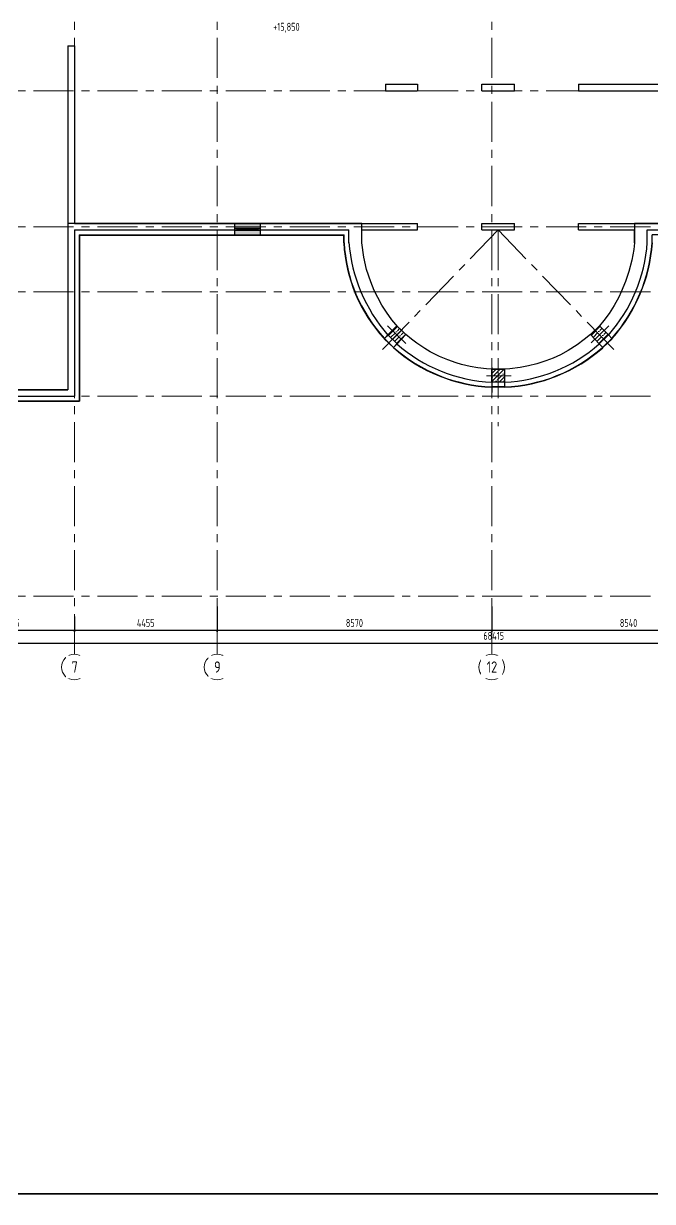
# Model space of a CAD drawing. Header units: millimetres. Extents: x -185251 to 7892985, y -102157 to 319855.
# Drawn here: x -149430 to -129806, y 260220 to 297006 of the extents above; entities that cross this region are included whole.
import ezdxf
from ezdxf import colors
from ezdxf.entities.mleader import LeaderData, LeaderLine
from ezdxf.math import Vec2, Vec3

# ---------------------------------------------------------------- set-up
doc = ezdxf.new("R2010")
doc.units = ezdxf.units.MM
doc.header["$LTSCALE"] = 10
doc.linetypes.add('CENTER', pattern=[2, 1.25, -0.25, 0.25, -0.25])
for name, color, linetype, lineweight in [('013', 7, 'Continuous', 13), ('АР_Оси', 142, 'Continuous', 9), ('АР_Оси размеры', 142, 'Continuous', 9), ('АР_Сущ Несущая стена', 202, 'Continuous', 30), ('АР_Штриховка монолит', 250, 'Continuous', 9)]:
    doc.layers.add(name, color=color, linetype=linetype, lineweight=lineweight)
doc.layers.add('Архитектура', color=251, linetype='Continuous')
doc.layers.get('0').off()
doc.layers.get('0').freeze()
doc.styles.add('GOST', font='isocpeur.ttf')
doc.styles.add('ISOCPEUR', font='isocpeur.ttf', dxfattribs={"width": 0.7})
doc.styles.add('ГОСТ 2.304', font='isocpeur.ttf', dxfattribs={"width": 0.7})
doc.dimstyles.new('СПДС', dxfattribs={"dimscale": 100, "dimtxt": 2.5, "dimasz": 0.5, "dimexe": 0.5, "dimexo": 1, "dimgap": 1, "dimtad": 1, "dimdec": 0, "dimrnd": 5, "dimtxsty": 'ГОСТ 2.304', "dimblk": 'OBLIQUE', "dimcen": 2.5, "dimdle": 0.5, "dimadec": 0, "dimazin": 2, "dimtfac": 0.75, "dimtdec": 0, "dimtmove": 1, "dimatfit": 3, "dimfxl": 1, "dimtolj": 1, "dimarcsym": 1})

# ---------------------------------------------------------------- blocks, each defined once
blk = doc.blocks.new('_Oblique')
at = {"color": 0, "linetype": 'ByBlock', "lineweight": -2}
blk.add_line((-0.5, -0.5), (0.5, 0.5), dxfattribs=at)
blk = doc.blocks.new('*D401')
at = {"layer": 'Defpoints', "color": 0, "ltscale": 100, "transparency": 16777216}
for p in [(-151801, 278884), (-147846, 278584), (-147846, 278061)]:
    blk.add_point(p, dxfattribs=at)
at = {"layer": 'АР_Оси размеры', "color": 0, "lineweight": -2, "ltscale": 100, "transparency": 16777216}
for p, q in [((-151801, 278784), (-151801, 278011)), ((-147846, 278484), (-147846, 278011)), ((-151851, 278061), (-147796, 278061))]:
    blk.add_line(p, q, dxfattribs=at)
at = {"layer": 'АР_Оси размеры', "color": 0, "lineweight": -2, "ltscale": 100, "transparency": 16777216, "xscale": 50, "yscale": 50, "zscale": 50, "rotation": 180}
blk.add_blockref('_Oblique', (-151801, 278061), dxfattribs=at)
at = {"layer": 'АР_Оси размеры', "color": 0, "lineweight": -2, "ltscale": 100, "transparency": 16777216, "xscale": 50, "yscale": 50, "zscale": 50}
blk.add_blockref('_Oblique', (-147846, 278061), dxfattribs=at)
at = {"layer": 'АР_Оси размеры', "color": 0, "ltscale": 100, "transparency": 16777216, "insert": (-149824, 278286), "char_height": 250, "attachment_point": 5, "style": 'ГОСТ 2.304'}
blk.add_mtext('\\A1;3955', dxfattribs=at)
blk = doc.blocks.new('*D402')
at = {"layer": 'Defpoints', "color": 0, "ltscale": 100, "transparency": 16777216}
for p in [(-143391, 278902), (-147846, 278584), (-143391, 278061)]:
    blk.add_point(p, dxfattribs=at)
at = {"layer": 'АР_Оси размеры', "color": 0, "lineweight": -2, "ltscale": 100, "transparency": 16777216}
for p, q in [((-147846, 278484), (-147846, 278011)), ((-143391, 278802), (-143391, 278011)), ((-147896, 278061), (-143341, 278061))]:
    blk.add_line(p, q, dxfattribs=at)
at = {"layer": 'АР_Оси размеры', "color": 0, "lineweight": -2, "ltscale": 100, "transparency": 16777216, "xscale": 50, "yscale": 50, "zscale": 50, "rotation": 180}
blk.add_blockref('_Oblique', (-147846, 278061), dxfattribs=at)
at = {"layer": 'АР_Оси размеры', "color": 0, "lineweight": -2, "ltscale": 100, "transparency": 16777216, "xscale": 50, "yscale": 50, "zscale": 50}
blk.add_blockref('_Oblique', (-143391, 278061), dxfattribs=at)
at = {"layer": 'АР_Оси размеры', "color": 0, "ltscale": 100, "transparency": 16777216, "insert": (-145619, 278286), "char_height": 250, "attachment_point": 5, "style": 'ГОСТ 2.304'}
blk.add_mtext('\\A1;4455', dxfattribs=at)
blk = doc.blocks.new('*D403')
at = {"layer": 'Defpoints', "color": 0, "ltscale": 100, "transparency": 16777216}
for p in [(-143391, 278902), (-134821, 278902), (-134821, 278061)]:
    blk.add_point(p, dxfattribs=at)
at = {"layer": 'АР_Оси размеры', "color": 0, "lineweight": -2, "ltscale": 100, "transparency": 16777216}
for p, q in [((-143391, 278802), (-143391, 278011)), ((-134821, 278802), (-134821, 278011)), ((-143441, 278061), (-134771, 278061))]:
    blk.add_line(p, q, dxfattribs=at)
at = {"layer": 'АР_Оси размеры', "color": 0, "lineweight": -2, "ltscale": 100, "transparency": 16777216, "xscale": 50, "yscale": 50, "zscale": 50, "rotation": 180}
blk.add_blockref('_Oblique', (-143391, 278061), dxfattribs=at)
at = {"layer": 'АР_Оси размеры', "color": 0, "lineweight": -2, "ltscale": 100, "transparency": 16777216, "xscale": 50, "yscale": 50, "zscale": 50}
blk.add_blockref('_Oblique', (-134821, 278061), dxfattribs=at)
at = {"layer": 'АР_Оси размеры', "color": 0, "ltscale": 100, "transparency": 16777216, "insert": (-139106, 278286), "char_height": 250, "attachment_point": 5, "style": 'ГОСТ 2.304'}
blk.add_mtext('\\A1;8570', dxfattribs=at)
blk = doc.blocks.new('*D404')
at = {"layer": 'Defpoints', "color": 0, "ltscale": 100, "transparency": 16777216}
for p in [(-134821, 278902), (-126281, 278635), (-126281, 278061)]:
    blk.add_point(p, dxfattribs=at)
at = {"layer": 'АР_Оси размеры', "color": 0, "lineweight": -2, "ltscale": 100, "transparency": 16777216}
for p, q in [((-134821, 278802), (-134821, 278011)), ((-126281, 278535), (-126281, 278011)), ((-134871, 278061), (-126231, 278061))]:
    blk.add_line(p, q, dxfattribs=at)
at = {"layer": 'АР_Оси размеры', "color": 0, "lineweight": -2, "ltscale": 100, "transparency": 16777216, "xscale": 50, "yscale": 50, "zscale": 50, "rotation": 180}
blk.add_blockref('_Oblique', (-134821, 278061), dxfattribs=at)
at = {"layer": 'АР_Оси размеры', "color": 0, "lineweight": -2, "ltscale": 100, "transparency": 16777216, "xscale": 50, "yscale": 50, "zscale": 50}
blk.add_blockref('_Oblique', (-126281, 278061), dxfattribs=at)
at = {"layer": 'АР_Оси размеры', "color": 0, "ltscale": 100, "transparency": 16777216, "insert": (-130551, 278286), "char_height": 250, "attachment_point": 5, "style": 'ГОСТ 2.304'}
blk.add_mtext('\\A1;8540', dxfattribs=at)
blk = doc.blocks.new('*D410')
at = {"layer": 'Defpoints', "color": 0, "ltscale": 100, "transparency": 16777216}
for p in [(-100551, 277659), (-168966, 277333), (-100551, 277333)]:
    blk.add_point(p, dxfattribs=at)
at = {"layer": 'АР_Оси размеры', "color": 0, "lineweight": -2, "ltscale": 100, "transparency": 16777216}
for p, q in [((-169016, 277659), (-100501, 277659)), ((-168966, 277433), (-168966, 277709)), ((-100551, 277433), (-100551, 277709))]:
    blk.add_line(p, q, dxfattribs=at)
at = {"layer": 'АР_Оси размеры', "color": 0, "lineweight": -2, "ltscale": 100, "transparency": 16777216, "xscale": 50, "yscale": 50, "zscale": 50, "rotation": 180}
blk.add_blockref('_Oblique', (-168966, 277659), dxfattribs=at)
at = {"layer": 'АР_Оси размеры', "color": 0, "lineweight": -2, "ltscale": 100, "transparency": 16777216, "xscale": 50, "yscale": 50, "zscale": 50}
blk.add_blockref('_Oblique', (-100551, 277659), dxfattribs=at)
at = {"layer": 'АР_Оси размеры', "color": 0, "ltscale": 100, "transparency": 16777216, "insert": (-134759, 277884), "char_height": 250, "attachment_point": 5, "style": 'ГОСТ 2.304'}
blk.add_mtext('\\A1;68415', dxfattribs=at)
blk = doc.blocks.new('_DOTSMALL')
at = {"color": 0, "linetype": 'ByBlock', "const_width": 0.5}
blk.add_lwpolyline([(-0.0625, 0, 1), (0.0625, 0, 1)], format="xyb", close=True, dxfattribs=at)
blk = doc.blocks.new('A$C81a96c4f')
at = {"layer": 'АР_Штриховка монолит', "ltscale": 100}
h = blk.add_hatch(dxfattribs=at)
h.set_pattern_fill('ANSI35', color=256, scale=700)
h.set_pattern_definition([(45, (-977645.9, 95082.39), (-123.743687, 123.743687), []), (45, (-977522.15, 95082.39), (-123.743687, 123.743687), [218.75, -43.75, 0, -43.75])])
h.paths.add_polyline_path([(-3166, -2990), (-3443, -3278), (-3156, -3556), (-2878, -3268)])
h = blk.add_hatch(dxfattribs=at)
h.set_pattern_fill('ANSI35', color=256, scale=700)
h.set_pattern_definition([(45, (-971324.91, 95091.84), (-123.743687, 123.743687), []), (45, (-971201.17, 95091.84), (-123.743687, 123.743687), [218.75, -43.75, 0, -43.75])])
h.paths.add_polyline_path([(3166, -2990), (2878, -3268), (3156, -3556), (3443, -3278)])
h = blk.add_hatch(dxfattribs=at)
h.set_pattern_fill('ANSI35', color=256, scale=700)
h.set_pattern_definition([(45, (177458.83, -66645.68), (-123.74369, 123.74369), []), (45, (177582.58, -66645.68), (-123.74369, 123.74369), [218.75, -43.75, 0, -43.75])])
h.paths.add_polyline_path([(200, -4350), (-200, -4350), (-200, -4750), (200, -4750)])
at = {"layer": 'АР_Сущ Несущая стена', "ltscale": 100}
for points in [[(-2878, -3268), (-3166, -2990), (-3443, -3278), (-3156, -3556)], [(2878, -3268), (3166, -2990), (3443, -3278), (3156, -3556)], [(-200, -4350), (200, -4350), (200, -4750), (-200, -4750)]]:
    blk.add_lwpolyline(points, close=True, dxfattribs=at)
blk = doc.blocks.new('*U258')
at = {"true_color": 0xffffff}
h = blk.add_hatch(color=7, dxfattribs=at)
h.dxf.hatch_style = 1
h.paths.add_polyline_path([(-800, -140), (0, -140), (0, 220), (-800, 220)])
at = {"lineweight": 30}
for p, q in [((-800, -140), (-800, 220)), ((0, -140), (0, 220))]:
    blk.add_line(p, q, dxfattribs=at)
for p, q in [((0, 220), (-800, 220)), ((-800, 70), (0, 70)), ((-800, 0), (0, 0)), ((-730, 0), (-730, 70)), ((-730, 35), (-70, 35)), ((-70, 0), (-70, 70)), ((-800, -140), (0, -140)), ((-800, -140), (-800, -140)), ((-800, -140), (-800, -140)), ((0, -140), (0, -140)), ((0, -140), (0, -140))]:
    blk.add_line(p, q)
blk = doc.blocks.new('*D521')
at = {"layer": 'Defpoints', "color": 0, "ltscale": 100, "transparency": 16777216}
for p in [(-151801, 278884), (-147846, 278584), (-147846, 278061)]:
    blk.add_point(p, dxfattribs=at)
at = {"layer": 'АР_Оси размеры', "color": 0, "lineweight": -2, "ltscale": 100, "transparency": 16777216}
for p, q in [((-151801, 278784), (-151801, 278011)), ((-147846, 278484), (-147846, 278011)), ((-151851, 278061), (-147796, 278061))]:
    blk.add_line(p, q, dxfattribs=at)
at = {"layer": 'АР_Оси размеры', "color": 0, "lineweight": -2, "ltscale": 100, "transparency": 16777216, "xscale": 50, "yscale": 50, "zscale": 50, "rotation": 180}
blk.add_blockref('_Oblique', (-151801, 278061), dxfattribs=at)
at = {"layer": 'АР_Оси размеры', "color": 0, "lineweight": -2, "ltscale": 100, "transparency": 16777216, "xscale": 50, "yscale": 50, "zscale": 50}
blk.add_blockref('_Oblique', (-147846, 278061), dxfattribs=at)
at = {"layer": 'АР_Оси размеры', "color": 0, "ltscale": 100, "transparency": 16777216, "insert": (-149824, 278286), "char_height": 250, "attachment_point": 5, "style": 'ГОСТ 2.304'}
blk.add_mtext('\\A1;3955', dxfattribs=at)
blk = doc.blocks.new('*D522')
at = {"layer": 'Defpoints', "color": 0, "ltscale": 100, "transparency": 16777216}
for p in [(-143391, 278902), (-147846, 278584), (-143391, 278061)]:
    blk.add_point(p, dxfattribs=at)
at = {"layer": 'АР_Оси размеры', "color": 0, "lineweight": -2, "ltscale": 100, "transparency": 16777216}
for p, q in [((-147846, 278484), (-147846, 278011)), ((-143391, 278802), (-143391, 278011)), ((-147896, 278061), (-143341, 278061))]:
    blk.add_line(p, q, dxfattribs=at)
at = {"layer": 'АР_Оси размеры', "color": 0, "lineweight": -2, "ltscale": 100, "transparency": 16777216, "xscale": 50, "yscale": 50, "zscale": 50, "rotation": 180}
blk.add_blockref('_Oblique', (-147846, 278061), dxfattribs=at)
at = {"layer": 'АР_Оси размеры', "color": 0, "lineweight": -2, "ltscale": 100, "transparency": 16777216, "xscale": 50, "yscale": 50, "zscale": 50}
blk.add_blockref('_Oblique', (-143391, 278061), dxfattribs=at)
at = {"layer": 'АР_Оси размеры', "color": 0, "ltscale": 100, "transparency": 16777216, "insert": (-145619, 278286), "char_height": 250, "attachment_point": 5, "style": 'ГОСТ 2.304'}
blk.add_mtext('\\A1;4455', dxfattribs=at)
blk = doc.blocks.new('*D523')
at = {"layer": 'Defpoints', "color": 0, "ltscale": 100, "transparency": 16777216}
for p in [(-143391, 278902), (-134821, 278902), (-134821, 278061)]:
    blk.add_point(p, dxfattribs=at)
at = {"layer": 'АР_Оси размеры', "color": 0, "lineweight": -2, "ltscale": 100, "transparency": 16777216}
for p, q in [((-143391, 278802), (-143391, 278011)), ((-134821, 278802), (-134821, 278011)), ((-143441, 278061), (-134771, 278061))]:
    blk.add_line(p, q, dxfattribs=at)
at = {"layer": 'АР_Оси размеры', "color": 0, "lineweight": -2, "ltscale": 100, "transparency": 16777216, "xscale": 50, "yscale": 50, "zscale": 50, "rotation": 180}
blk.add_blockref('_Oblique', (-143391, 278061), dxfattribs=at)
at = {"layer": 'АР_Оси размеры', "color": 0, "lineweight": -2, "ltscale": 100, "transparency": 16777216, "xscale": 50, "yscale": 50, "zscale": 50}
blk.add_blockref('_Oblique', (-134821, 278061), dxfattribs=at)
at = {"layer": 'АР_Оси размеры', "color": 0, "ltscale": 100, "transparency": 16777216, "insert": (-139106, 278286), "char_height": 250, "attachment_point": 5, "style": 'ГОСТ 2.304'}
blk.add_mtext('\\A1;8570', dxfattribs=at)
blk = doc.blocks.new('*D524')
at = {"layer": 'Defpoints', "color": 0, "ltscale": 100, "transparency": 16777216}
for p in [(-134821, 278902), (-126281, 278635), (-126281, 278061)]:
    blk.add_point(p, dxfattribs=at)
at = {"layer": 'АР_Оси размеры', "color": 0, "lineweight": -2, "ltscale": 100, "transparency": 16777216}
for p, q in [((-134821, 278802), (-134821, 278011)), ((-126281, 278535), (-126281, 278011)), ((-134871, 278061), (-126231, 278061))]:
    blk.add_line(p, q, dxfattribs=at)
at = {"layer": 'АР_Оси размеры', "color": 0, "lineweight": -2, "ltscale": 100, "transparency": 16777216, "xscale": 50, "yscale": 50, "zscale": 50, "rotation": 180}
blk.add_blockref('_Oblique', (-134821, 278061), dxfattribs=at)
at = {"layer": 'АР_Оси размеры', "color": 0, "lineweight": -2, "ltscale": 100, "transparency": 16777216, "xscale": 50, "yscale": 50, "zscale": 50}
blk.add_blockref('_Oblique', (-126281, 278061), dxfattribs=at)
at = {"layer": 'АР_Оси размеры', "color": 0, "ltscale": 100, "transparency": 16777216, "insert": (-130551, 278286), "char_height": 250, "attachment_point": 5, "style": 'ГОСТ 2.304'}
blk.add_mtext('\\A1;8540', dxfattribs=at)
blk = doc.blocks.new('*D413')
at = {"layer": 'Defpoints', "color": 0, "ltscale": 100, "transparency": 16777216}
for p in [(-100551, 277659), (-168966, 277333), (-100551, 277333)]:
    blk.add_point(p, dxfattribs=at)
at = {"layer": 'АР_Оси размеры', "color": 0, "lineweight": -2, "ltscale": 100, "transparency": 16777216}
for p, q in [((-169016, 277659), (-100501, 277659)), ((-168966, 277433), (-168966, 277709)), ((-100551, 277433), (-100551, 277709))]:
    blk.add_line(p, q, dxfattribs=at)
at = {"layer": 'АР_Оси размеры', "color": 0, "lineweight": -2, "ltscale": 100, "transparency": 16777216, "xscale": 50, "yscale": 50, "zscale": 50, "rotation": 180}
blk.add_blockref('_Oblique', (-168966, 277659), dxfattribs=at)
at = {"layer": 'АР_Оси размеры', "color": 0, "lineweight": -2, "ltscale": 100, "transparency": 16777216, "xscale": 50, "yscale": 50, "zscale": 50}
blk.add_blockref('_Oblique', (-100551, 277659), dxfattribs=at)
at = {"layer": 'АР_Оси размеры', "color": 0, "ltscale": 100, "transparency": 16777216, "insert": (-134759, 277884), "char_height": 250, "attachment_point": 5, "style": 'ГОСТ 2.304'}
blk.add_mtext('\\A1;68415', dxfattribs=at)
blk = doc.blocks.new('*U537')
at = {"color": 137, "lineweight": 35, "ltscale": 10}
blk.add_line((8.04, 5), (836, 5), dxfattribs=at)
at = {"color": 44, "lineweight": 13, "style": 'GOST', "oblique": 10, "width": 0.8}
for tag in ['ФОРМАТВЕРТ', 'ФОРМАТГОРИЗ']:
    blk.add_attdef(tag, (789.98, 1.6), '', height=2, dxfattribs=at)

msp = doc.modelspace()

# ---------------------------------------------------------------- linework, layer by layer
at = {"layer": 'АР_Оси', "linetype": 'CENTER', "ltscale": 100}
for p, q in [((-147846, 277308), (-147846, 311615.5)), ((-143391, 277308), (-143391, 311615.5)), ((-134821, 277308), (-134821, 311615.5)), ((-173120, 294909.3), (-97932.6, 294909.3)), ((-173120, 290659.3), (-97932.6, 290659.3)), ((-134621, 290559.3), (-138226.3, 286825.9)), ((-134621, 290559.3), (-134621, 284427.2)), ((-134621, 290559.3), (-131015.7, 286825.9)), ((-173120, 288629.3), (-97932.6, 288629.3)), ((-138073.8, 287568.3), (-137520.2, 287033.7)), ((-138058.5, 287553.6), (-137504.9, 287019)), ((-131168.3, 287568.3), (-131721.9, 287033.7)), ((-131168.3, 287568.3), (-131721.9, 287033.7)), ((-134215, 286009.3), (-134984.6, 286009.3)), ((-134215, 286009.3), (-134984.6, 286009.3)), ((-173120, 285369.3), (-97932.6, 285369.3)), ((-173120, 279119.3), (-97932.6, 279119.3))]:
    msp.add_line(p, q, dxfattribs=at)
at = {"layer": 'АР_Оси', "ltscale": 0.5}
for centre in [(-147846, 276908), (-143391, 276908), (-134821, 276908)]:
    msp.add_circle(centre, 400, dxfattribs=at)
at = {"layer": 'Архитектура', "lineweight": 25, "transparency": 33554684}
for p, q in [((-148046, 296309.3), (-148046, 285569.3)), ((-148046, 296309.3), (-147846, 296309.3)), ((-147846, 296309.3), (-147846, 294909.3)), ((-138136, 295109.3), (-137134, 295109.3)), ((-138136, 295109.3), (-138136, 294909.3)), ((-137134, 295109.3), (-137134, 294909.3)), ((-135133, 295109.3), (-134114, 295109.3)), ((-135133, 294909.3), (-135133, 295109.3)), ((-134114, 294909.3), (-134114, 295109.3)), ((-132114, 295109.3), (-121231, 295109.3)), ((-132114, 295109.3), (-132114, 294909.3)), ((-147846, 294909.3), (-147846, 290759.3)), ((-138136, 294909.3), (-137134, 294909.3)), ((-135133, 294909.3), (-134114, 294909.3)), ((-132114, 294909.4), (-121431, 294909.3)), ((-147846, 290759.3), (-137133, 290759.3)), ((-137133, 290559.3), (-137133, 290759.3)), ((-135133, 290759.3), (-134114, 290759.3)), ((-135133, 290559.3), (-135133, 290759.3)), ((-134114, 290559.3), (-134114, 290759.3)), ((-132114, 290759.3), (-121431, 290759.3)), ((-132114, 290559.3), (-132114, 290759.3)), ((-147846, 290559.3), (-139278.6, 290559.3)), ((-147846, 290559.3), (-147846, 285369.3)), ((-147696, 290409.3), (-139428.6, 290409.3)), ((-147696, 290409.3), (-147696, 285219.3)), ((-147686, 290399.3), (-139438.6, 290399.3)), ((-147686, 290399.3), (-147686, 285209.3)), ((-138876.4, 290559.3), (-137133, 290559.3)), ((-135133, 290559.3), (-134114, 290559.3)), ((-132114, 290559.3), (-130366.3, 290559.3)), ((-129966.3, 290559.3), (-121431, 290559.3)), ((-121581, 290409.3), (-129816.3, 290409.3)), ((-138177.2, 287164.7), (-138066, 287279.8)), ((-137778.3, 287001.9), (-137889.4, 286886.8)), ((-151801, 285569.3), (-148046, 285569.3)), ((-134821, 285807.1), (-134821, 285647.1)), ((-155966, 285369.3), (-147846, 285369.3)), ((-155816, 285219.3), (-147696, 285219.3)), ((-155806, 285209.3), (-147686, 285209.3))]:
    msp.add_line(p, q, dxfattribs=at)
for points in [[(-151801, 310264.3), (-117601, 310264.3), (-117601, 306399.3), (-107001, 306399.3), (-107001, 288529.3), (-100650.6, 288529.3), (-100650.6, 279219.3), (-113351, 279219.3), (-113351, 285569.3), (-121231, 285569.3), (-121231, 290759.3), (-130365.2, 290759.3)], [(-130365.2, 290759.3), (-130365.2, 290159.3), (-130390.3, 289945.2), (-130449.5, 289611.7), (-130539, 289261.9), (-130642.6, 288953.1), (-130778, 288629.3), (-130859, 288462.9), (-131002.8, 288202.3), (-131160, 287955.7), (-131324.7, 287729.1), (-131454.2, 287569.1), (-131741.9, 287291.2), (-131932, 287134.1), (-132151.3, 286973.6), (-132434.8, 286795), (-132679.9, 286663.7), (-132903.5, 286560.6), (-133134.8, 286469.5), (-133418.1, 286377.8), (-133678, 286312), (-133932.9, 286263.6), (-134259.6, 286224.2), (-134533.1, 286210.1), (-134706.6, 286210.3), (-134983.5, 286224.5), (-135253.9, 286255.6), (-135494, 286297.6), (-135769.4, 286363.3), (-135934.2, 286411.7), (-136189.2, 286500.9), (-136452.2, 286612.2), (-136618.2, 286693.2), (-136737, 286756.6), (-136911.5, 286858.6), (-137162.1, 287025.2), (-137324.2, 287147), (-137497.8, 287291.3), (-137641.6, 287430.2), (-137753.2, 287537.9), (-137936, 287753.3), (-138109.5, 287993.2), (-138248.7, 288212.5), (-138379.8, 288448.2), (-138487.2, 288669.9), (-138597.2, 288935.4), (-138724.7, 289324.9), (-138813.3, 289705.5), (-138875.3, 290159.2), (-138875.3, 290759.3), (-148046, 290759.3), (-148046, 285569.3), (-156166, 285569.3)], [(-139438.6, 290159.3), (-139438.6, 290399.3)], [(-139428.6, 290159.3), (-139428.6, 290409.3)], [(-139278.6, 290159.3), (-139278.6, 290559.3)], [(-138876.4, 290159.3), (-138876.4, 290559.3)], [(-130366.3, 290159.3), (-130366.3, 290559.3)], [(-129966.3, 290159.3), (-129966.3, 290559.3)], [(-129816.3, 290159.3), (-129816.3, 290409.3)], [(-138177.2, 287164.7), (-137889.4, 286886.8)], [(-138170.2, 287171.9), (-137882.5, 286894)], [(-138064.5, 287281.4), (-138120.1, 287223.8)], [(-137776.8, 287003.5), (-137832.5, 286945.8)], [(-131465.2, 287003.5), (-131352.6, 286886.8)], [(-131071.8, 287171.9), (-131359.5, 286894)], [(-131064.9, 287164.7), (-131352.6, 286886.8)], [(-131177.5, 287281.4), (-131064.9, 287164.7)], [(-134821, 286269.6), (-134821, 285488.1)], [(-134821, 285809.3), (-134821, 285729.1)], [(-134421, 285657.1), (-134821, 285657.1)], [(-134421, 285647.1), (-134821, 285647.1)], [(-134421, 285809.3), (-134421, 285647)]]:
    msp.add_lwpolyline(points, dxfattribs=at)
for points in [[(-137498.9, 287291.2), (-137786.6, 287569.1), (-138064.5, 287281.4), (-137776.8, 287003.5)], [(-131743.1, 287291.2), (-131455.4, 287569.1), (-131177.5, 287281.4), (-131465.2, 287003.5)], [(-134821, 286209.3), (-134421, 286209.3), (-134421, 285809.3), (-134821, 285809.3)]]:
    msp.add_lwpolyline(points, close=True, dxfattribs=at)
for centre, radius, start, end in [((-134614.7, 290428.2), 4831.5, 183.18991, 222.41054), ((-134614.7, 290428.2), 4821.5, 183.18991, 222.41054), ((-134258.3, 290578), 5037.3, 184.66588, 220.93457), ((-134838.1, 290511.8), 4884.1, 318.50213, 355.99241), ((-134838.1, 290511.8), 5034.1, 318.50213, 355.99241), ((-134838.1, 290511.8), 5044.1, 318.50213, 355.99241), ((-134621, 290559.2), 4756.2, 228.33129, 267.66871), ((-134622.5, 290557.6), 4754.7, 272.38941, 311.61489), ((-134621, 290559.2), 4916.2, 228.33129, 267.66871), ((-134621, 290559.2), 4906.2, 228.33129, 267.66871), ((-134622.5, 290557.6), 4904.7, 272.38941, 311.61489), ((-134622.5, 290557.6), 4914.7, 272.38941, 311.61489)]:
    msp.add_arc(centre, radius, start, end, dxfattribs=at)

# ---------------------------------------------------------------- block references
at = {"layer": 'Архитектура', "lineweight": 25, "transparency": 33554684, "xscale": -1, "rotation": 180}
msp.add_blockref('*U258', (-142046, 290619.3), dxfattribs=at)
at = {"layer": 'Архитектура', "lineweight": 25, "transparency": 33554684}
msp.add_blockref('A$C81a96c4f', (-134621, 290559.3), dxfattribs=at)

# ---------------------------------------------------------------- dimensions: what is measured, and where the dimension line sits
at = {"layer": 'АР_Оси размеры', "ltscale": 100}
for base, p1, p2, picture, middle in [((-147846, 278060.7), (-151801, 278884.5), (-147846, 278583.7), '*D401', (-149823.5, 278285.7)), ((-147846, 278060.7), (-151801, 278884.5), (-147846, 278583.7), '*D521', (-149823.5, 278285.7)), ((-143391, 278060.7), (-147846, 278583.7), (-143391, 278902.5), '*D402', (-145618.5, 278285.7)), ((-143391, 278060.7), (-147846, 278583.7), (-143391, 278902.5), '*D522', (-145618.5, 278285.7)), ((-134821, 278060.7), (-143391, 278902.5), (-134821, 278902.5), '*D403', (-139106, 278285.7)), ((-134821, 278060.7), (-143391, 278902.5), (-134821, 278902.5), '*D523', (-139106, 278285.7)), ((-126281, 278060.7), (-134821, 278902.5), (-126281, 278634.6), '*D404', (-130551, 278285.7)), ((-126281, 278060.7), (-134821, 278902.5), (-126281, 278634.6), '*D524', (-130551, 278285.7)), ((-100551, 277658.6), (-168966, 277333), (-100551, 277333), '*D410', (-134758.5, 277883.6))]:
    dim = msp.add_linear_dim(base=base, p1=p1, p2=p2, dimstyle='СПДС', dxfattribs=at)
    dim.commit()
    dim.dimension.update_dxf_attribs({"geometry": picture, "text_midpoint": middle})

# ---------------------------------------------------------------- leaders
at = {"layer": 'Архитектура', "lineweight": 25, "transparency": 33554684}
ml = msp.add_multileader_mtext('Standard', dxfattribs=at)
ml.set_content('+13,700', color=256, style='ISOCPEUR')
ml.set_leader_properties(color=256, linetype='Continuous', lineweight=-1)
ml.set_arrow_properties(name='DOTSMALL')
ml.build(insert=Vec2(0, 0))
ml.multileader.update_dxf_attribs({"has_text_frame": 1, "text_left_attachment_type": 4, "text_right_attachment_type": 4, "dogleg_length": 100, "arrow_head_size": 180})
ctx = ml.context
ctx.base_point, ctx.char_height, ctx.arrow_head_size, ctx.landing_gap_size, ctx.plane_origin = Vec3(-153128.5, 305780.9), 250, 180, 50, Vec3(-155938.5, 304929.3)
ctx.left_attachment, ctx.right_attachment = 4, 4
notes = []
notes.append((ctx, [(0, (0, 0, 0), (0, 0), (1, 0), 1, [])]))
ctx.mtext.insert, ctx.mtext.width, ctx.mtext.line_spacing_style, ctx.mtext.flow_direction = Vec3(-153078.5, 306114.2), 852.697, 2, 5
ml = msp.add_multileader_mtext('Standard', dxfattribs=at)
ml.set_content('Л.2', color=256, style='ISOCPEUR')
ml.set_leader_properties(color=256, linetype='Continuous', lineweight=-1)
ml.set_arrow_properties(name='DOTSMALL')
ml.build(insert=Vec2(0, 0))
ml.multileader.update_dxf_attribs({"has_text_frame": 1, "text_left_attachment_type": 4, "text_right_attachment_type": 4, "dogleg_length": 100, "arrow_head_size": 180})
ctx = ml.context
ctx.base_point, ctx.char_height, ctx.arrow_head_size, ctx.landing_gap_size, ctx.plane_origin = Vec3(-155818.3, 305092.3, 0), 250, 180, 50, Vec3(-91789.1, 292800.5, 0)
ctx.left_attachment, ctx.right_attachment = 4, 4
notes.append((ctx, [(0, (0, 0, 0), (0, 0), (1, 0), 1, [])]))
ctx.mtext.insert, ctx.mtext.width, ctx.mtext.line_spacing_style, ctx.mtext.flow_direction = Vec3(-155768.3, 305425.7, 0), 852.697, 2, 5
ml = msp.add_multileader_mtext('Standard', dxfattribs=at)
ml.set_content('+15,850', color=256, style='ISOCPEUR')
ml.set_leader_properties(color=256, linetype='Continuous', lineweight=-1)
ml.set_arrow_properties(name='DOTSMALL')
ml.build(insert=Vec2(0, 0))
ml.multileader.update_dxf_attribs({"has_text_frame": 1, "text_left_attachment_type": 4, "text_right_attachment_type": 4, "dogleg_length": 100, "arrow_head_size": 180})
ctx = ml.context
ctx.base_point, ctx.char_height, ctx.arrow_head_size, ctx.landing_gap_size, ctx.plane_origin = Vec3(-153165, 299863.7), 250, 180, 50, Vec3(-154468.2, 298656.1)
ctx.left_attachment, ctx.right_attachment = 4, 4
notes.append((ctx, [(0, (0, 0, 0), (0, 0), (1, 0), 1, [])]))
ctx.mtext.insert, ctx.mtext.width, ctx.mtext.defined_height, ctx.mtext.line_spacing_style, ctx.mtext.flow_direction = Vec3(-153115, 300197), 696.035, 776.5, 2, 5
ml = msp.add_multileader_mtext('Standard', dxfattribs=at)
ml.set_content('+15,850', color=256, style='ISOCPEUR')
ml.set_leader_properties(color=256, linetype='Continuous', lineweight=-1)
ml.set_arrow_properties(name='DOTSMALL')
ml.build(insert=Vec2(0, 0))
ml.multileader.update_dxf_attribs({"has_text_frame": 1, "text_left_attachment_type": 4, "text_right_attachment_type": 4, "dogleg_length": 100, "arrow_head_size": 180})
ctx = ml.context
ctx.base_point, ctx.char_height, ctx.arrow_head_size, ctx.landing_gap_size, ctx.plane_origin = Vec3(-141689.6, 296695.6), 250, 180, 50, Vec3(-140764.6, 294352)
ctx.left_attachment, ctx.right_attachment = 4, 4
notes.append((ctx, [(0, (0, 0, 0), (0, 0), (1, 0), 1, [])]))
ctx.mtext.insert, ctx.mtext.width, ctx.mtext.line_spacing_style, ctx.mtext.flow_direction = Vec3(-141639.6, 297028.9), 852.697, 2, 5
for ctx, leaders in notes:
    for number, flags, end, landing, length, lines in leaders:
        leader = LeaderData()
        leader.index, (leader.has_last_leader_line, leader.has_dogleg_vector, leader.attachment_direction) = number, flags
        leader.last_leader_point, leader.dogleg_vector, leader.dogleg_length = Vec3(end), Vec3(landing), length
        for number, points, colour, breaks in lines:
            line = LeaderLine()
            line.index, line.vertices, line.color, line.breaks = number, Vec3.list(points), colors.encode_raw_color(colour), breaks
            leader.lines.append(line)
        ctx.leaders.append(leader)

# ---------------------------------------------------------------- next in the draw order: texts
at = {"layer": 'АР_Оси', "char_height": 350, "attachment_point": 1, "line_spacing_factor": 1.149209, "style": 'ГОСТ 2.304', "bg_fill": 2}
for s, insert in [('{\\W0.8;7}', (-147932.7, 277085.8)), ('{\\W0.8;9}', (-143485.7, 277085.8))]:
    msp.add_mtext(s, dxfattribs=dict(at, insert=insert))
at = {"layer": 'АР_Оси', "insert": (-134980.5, 277085.8), "char_height": 350, "width": 318.218, "attachment_point": 1, "line_spacing_factor": 1.149209, "style": 'ГОСТ 2.304', "bg_fill": 2}
msp.add_mtext('{\\W0.8;12}', dxfattribs=at)

# ---------------------------------------------------------------- next in the draw order: block references
at = {"layer": '013', "xscale": 100, "yscale": 100, "zscale": 100}
msp.add_blockref('*U537', (-178804.9, 259955.4), dxfattribs=at)

# ---------------------------------------------------------------- next in the draw order: dimensions: what is measured, and where the dimension line sits
at = {"layer": 'АР_Оси размеры', "ltscale": 100}
dim = msp.add_linear_dim(base=(-100551, 277658.6), p1=(-168966, 277333), p2=(-100551, 277333), dimstyle='СПДС', dxfattribs=at)
dim.commit()
dim.dimension.update_dxf_attribs({"geometry": '*D413', "text_midpoint": (-134758.5, 277883.6)})

doc.saveas('drawing.dxf')
